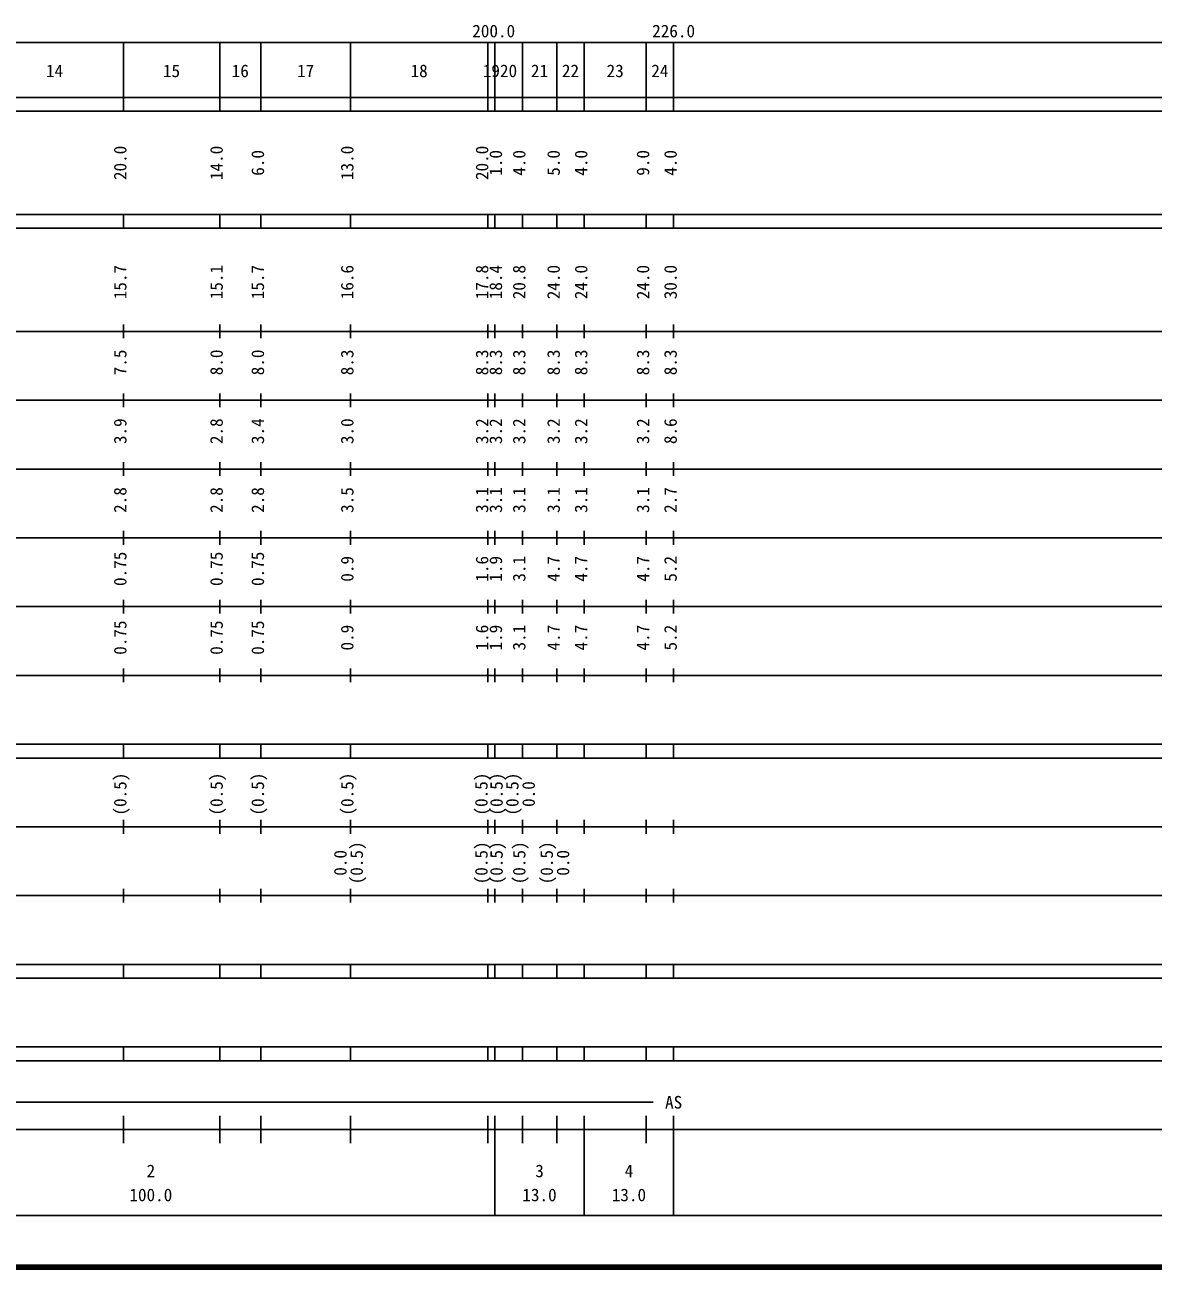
# Model space of a CAD drawing. Units: millimetres on the paper. Extents: x 40 to 680, y 20 to 380.
# Drawn here: x 199.7 to 363.7, y 20 to 200.6 of the extents above; entities that cross this region are included whole.
import ezdxf
from ezdxf.enums import TextEntityAlignment as Align

# ---------------------------------------------------------------- set-up
doc = ezdxf.new("R2010")
doc.units = ezdxf.units.MM
doc.layers.add('M-TTL', color=2, linetype='Continuous', lineweight=140)
doc.layers.add('M-TTL-BAND', color=7, linetype='Continuous', lineweight=25)
doc.styles.add('ＭＳ ゴシック', font='')
doc.styles.get('ＭＳ ゴシック').set_extended_font_data('MS Gothic')

msp = doc.modelspace()

# ---------------------------------------------------------------- linework, layer by layer
at = {"layer": 'M-TTL'}
msp.add_line((40, 20), (680, 20), dxfattribs=at)
at = {"layer": 'M-TTL-BAND'}
for p, q in [((68, 198), (579, 198)), ((214, 188), (214, 198)), ((228, 188), (228, 198)), ((234, 188), (234, 198)), ((247, 188), (247, 198)), ((267, 188), (267, 198)), ((268, 188), (268, 198)), ((272, 188), (272, 198)), ((277, 188), (277, 198)), ((281, 188), (281, 198)), ((290, 188), (290, 198)), ((294, 188), (294, 198)), ((40, 190), (579, 190)), ((40, 188), (579, 188)), ((40, 173), (579, 173)), ((214, 171), (214, 173)), ((228, 171), (228, 173)), ((234, 171), (234, 173)), ((247, 171), (247, 173)), ((267, 171), (267, 173)), ((268, 171), (268, 173)), ((272, 171), (272, 173)), ((277, 171), (277, 173)), ((281, 171), (281, 173)), ((290, 171), (290, 173)), ((294, 171), (294, 173)), ((40, 171), (579, 171)), ((40, 156), (579, 156)), ((214, 155), (214, 157)), ((228, 155), (228, 157)), ((234, 155), (234, 157)), ((247, 155), (247, 157)), ((267, 155), (267, 157)), ((268, 155), (268, 157)), ((272, 155), (272, 157)), ((277, 155), (277, 157)), ((281, 155), (281, 157)), ((290, 155), (290, 157)), ((294, 155), (294, 157)), ((214, 145), (214, 147)), ((228, 145), (228, 147)), ((234, 145), (234, 147)), ((247, 145), (247, 147)), ((267, 145), (267, 147)), ((268, 145), (268, 147)), ((272, 145), (272, 147)), ((277, 145), (277, 147)), ((281, 145), (281, 147)), ((290, 145), (290, 147)), ((294, 145), (294, 147)), ((46, 146), (579, 146)), ((52, 136), (579, 136)), ((214, 135), (214, 137)), ((228, 135), (228, 137)), ((234, 135), (234, 137)), ((247, 135), (247, 137)), ((267, 135), (267, 137)), ((268, 135), (268, 137)), ((272, 135), (272, 137)), ((277, 135), (277, 137)), ((281, 135), (281, 137)), ((290, 135), (290, 137)), ((294, 135), (294, 137)), ((214, 125), (214, 127)), ((228, 125), (228, 127)), ((234, 125), (234, 127)), ((247, 125), (247, 127)), ((267, 125), (267, 127)), ((268, 125), (268, 127)), ((272, 125), (272, 127)), ((277, 125), (277, 127)), ((281, 125), (281, 127)), ((290, 125), (290, 127)), ((294, 125), (294, 127)), ((46, 126), (579, 126)), ((52, 116), (579, 116)), ((214, 115), (214, 117)), ((228, 115), (228, 117)), ((234, 115), (234, 117)), ((247, 115), (247, 117)), ((267, 115), (267, 117)), ((268, 115), (268, 117)), ((272, 115), (272, 117)), ((277, 115), (277, 117)), ((281, 115), (281, 117)), ((290, 115), (290, 117)), ((294, 115), (294, 117)), ((214, 105), (214, 107)), ((228, 105), (228, 107)), ((234, 105), (234, 107)), ((247, 105), (247, 107)), ((267, 105), (267, 107)), ((268, 105), (268, 107)), ((272, 105), (272, 107)), ((277, 105), (277, 107)), ((281, 105), (281, 107)), ((290, 105), (290, 107)), ((294, 105), (294, 107)), ((46, 106), (579, 106)), ((40, 96), (579, 96)), ((214, 94), (214, 96)), ((228, 94), (228, 96)), ((234, 94), (234, 96)), ((247, 94), (247, 96)), ((267, 94), (267, 96)), ((268, 94), (268, 96)), ((272, 94), (272, 96)), ((277, 94), (277, 96)), ((281, 94), (281, 96)), ((290, 94), (290, 96)), ((294, 94), (294, 96)), ((40, 94), (579, 94)), ((214, 83), (214, 85)), ((228, 83), (228, 85)), ((234, 83), (234, 85)), ((247, 83), (247, 85)), ((267, 83), (267, 85)), ((268, 83), (268, 85)), ((272, 83), (272, 85)), ((277, 83), (277, 85)), ((281, 83), (281, 85)), ((290, 83), (290, 85)), ((294, 83), (294, 85)), ((49, 84), (579, 84)), ((214, 73), (214, 75)), ((228, 73), (228, 75)), ((234, 73), (234, 75)), ((247, 73), (247, 75)), ((267, 73), (267, 75)), ((268, 73), (268, 75)), ((272, 73), (272, 75)), ((277, 73), (277, 75)), ((281, 73), (281, 75)), ((290, 73), (290, 75)), ((294, 73), (294, 75)), ((40, 74), (579, 74)), ((40, 64), (579, 64)), ((214, 62), (214, 64)), ((228, 62), (228, 64)), ((234, 62), (234, 64)), ((247, 62), (247, 64)), ((267, 62), (267, 64)), ((268, 62), (268, 64)), ((272, 62), (272, 64)), ((277, 62), (277, 64)), ((281, 62), (281, 64)), ((290, 62), (290, 64)), ((294, 62), (294, 64)), ((40, 62), (579, 62)), ((40, 52), (579, 52)), ((214, 50), (214, 52)), ((228, 50), (228, 52)), ((234, 50), (234, 52)), ((247, 50), (247, 52)), ((267, 50), (267, 52)), ((268, 50), (268, 52)), ((272, 50), (272, 52)), ((277, 50), (277, 52)), ((281, 50), (281, 52)), ((290, 50), (290, 52)), ((294, 50), (294, 52)), ((40, 50), (579, 50)), ((71, 44), (291, 44)), ((214, 38), (214, 42)), ((228, 38), (228, 42)), ((234, 38), (234, 42)), ((247, 38), (247, 42)), ((267, 38), (267, 42)), ((268, 27.5), (268, 42)), ((272, 38), (272, 42)), ((277, 38), (277, 42)), ((281, 27.5), (281, 42)), ((290, 38), (290, 42)), ((294, 27.5), (294, 42)), ((40, 40), (579, 40)), ((68, 27.5), (579, 27.5))]:
    msp.add_line(p, q, dxfattribs=at)

# ---------------------------------------------------------------- texts
at = {"layer": 'M-TTL-BAND', "style": 'ＭＳ ゴシック'}
for s, p in [('200.0', (264.719, 198.195)), ('226.0', (290.875, 198.195)), ('14', (202.75, 192.405)), ('15', (219.75, 192.405)), ('16', (229.75, 192.405)), ('17', (239.25, 192.405)), ('18', (255.75, 192.405)), ('19', (266.25, 192.405)), ('20', (268.75, 192.405)), ('21', (273.25, 192.405)), ('22', (277.75, 192.405)), ('23', (284.25, 192.405)), ('24', (290.75, 192.405)), ('AS', (292.75, 42.5)), ('2', (217.375, 32.523)), ('3', (273.875, 32.523)), ('4', (286.875, 32.523)), ('100.0', (214.875, 29.033)), ('13.0', (272, 29.033)), ('13.0', (285, 29.033))]:
    msp.add_text(s, height=1.833, dxfattribs=at).set_placement(p, align=Align.BOTTOM_LEFT)
for s, p in [('20.0', (215, 178)), ('14.0', (229, 178)), ('13.0', (248, 178)), ('20.0', (267.6, 178)), ('6.0', (235, 178.625)), ('1.0', (269.6, 178.625)), ('4.0', (273, 178.625)), ('5.0', (278, 178.625)), ('4.0', (282, 178.625)), ('9.0', (291, 178.625)), ('4.0', (295, 178.625)), ('15.7', (215, 160.674)), ('15.1', (229, 160.674)), ('15.7', (235, 160.674)), ('16.6', (248, 160.674)), ('17.8', (267.6, 160.674)), ('18.4', (269.6, 160.674)), ('20.8', (273, 160.674)), ('24.0', (278, 160.674)), ('24.0', (282, 160.674)), ('24.0', (291, 160.674)), ('30.0', (295, 160.674)), ('7.5', (215, 149.625)), ('8.0', (229, 149.625)), ('8.0', (235, 149.625)), ('8.3', (248, 149.625)), ('8.3', (267.6, 149.625)), ('8.3', (269.6, 149.625)), ('8.3', (273, 149.625)), ('8.3', (278, 149.625)), ('8.3', (282, 149.625)), ('8.3', (291, 149.625)), ('8.3', (295, 149.625)), ('3.9', (215, 139.625)), ('2.8', (229, 139.625)), ('3.4', (235, 139.625)), ('3.0', (248, 139.625)), ('3.2', (267.6, 139.625)), ('3.2', (269.6, 139.625)), ('3.2', (273, 139.625)), ('3.2', (278, 139.625)), ('3.2', (282, 139.625)), ('3.2', (291, 139.625)), ('8.6', (295, 139.625)), ('2.8', (215, 129.625)), ('2.8', (229, 129.625)), ('2.8', (235, 129.625)), ('3.5', (248, 129.625)), ('3.1', (267.6, 129.625)), ('3.1', (269.6, 129.625)), ('3.1', (273, 129.625)), ('3.1', (278, 129.625)), ('3.1', (282, 129.625)), ('3.1', (291, 129.625)), ('2.7', (295, 129.625)), ('0.75', (215, 119)), ('0.75', (229, 119)), ('0.75', (235, 119)), ('0.9', (248, 119.625)), ('1.6', (267.6, 119.625)), ('1.9', (269.6, 119.625)), ('3.1', (273, 119.625)), ('4.7', (278, 119.625)), ('4.7', (282, 119.625)), ('4.7', (291, 119.625)), ('5.2', (295, 119.625)), ('0.75', (215, 109)), ('0.75', (229, 109)), ('0.75', (235, 109)), ('0.9', (248, 109.625)), ('1.6', (267.6, 109.625)), ('1.9', (269.6, 109.625)), ('3.1', (273, 109.625)), ('4.7', (278, 109.625)), ('4.7', (282, 109.625)), ('4.7', (291, 109.625)), ('5.2', (295, 109.625)), ('(0.5)', (215, 85.639)), ('(0.5)', (229, 85.639)), ('(0.5)', (235, 85.639)), ('(0.5)', (248, 85.639)), ('(0.5)', (267.5, 85.639)), ('(0.5)', (269.7, 85.639)), ('(0.5)', (272, 85.639)), ('0.0', (274.37, 86.889)), ('(0.5)', (249.37, 75.639)), ('(0.5)', (267.5, 75.639)), ('(0.5)', (269.7, 75.639)), ('(0.5)', (273, 75.639)), ('(0.5)', (277, 75.639)), ('0.0', (247, 76.889)), ('0.0', (279.37, 76.889))]:
    msp.add_text(s, height=1.833, rotation=90, dxfattribs=at).set_placement(p, align=Align.BOTTOM_LEFT)

doc.saveas('drawing.dxf')
